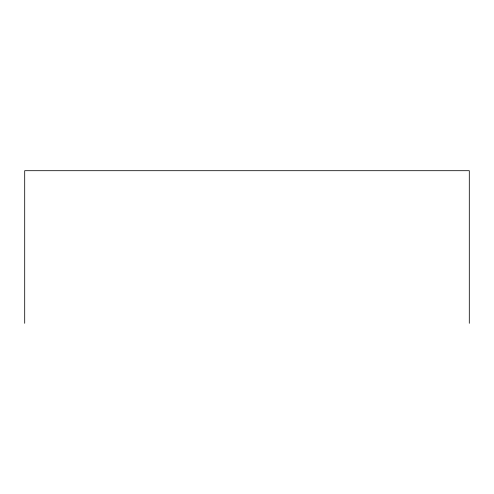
<?xml version="1.0" encoding="UTF-8"?>
<svg xmlns="http://www.w3.org/2000/svg" width="494" height="494" viewBox="0 0 494 494"><rect width="100%" height="100%" fill="white"/><g stroke="black" fill="none" stroke-linecap="round" stroke-linejoin="round"><path stroke-width="0.74" d="M469.3 323.304L469.3 170.696L24.7 170.696L24.7 323.304"/></g></svg>
